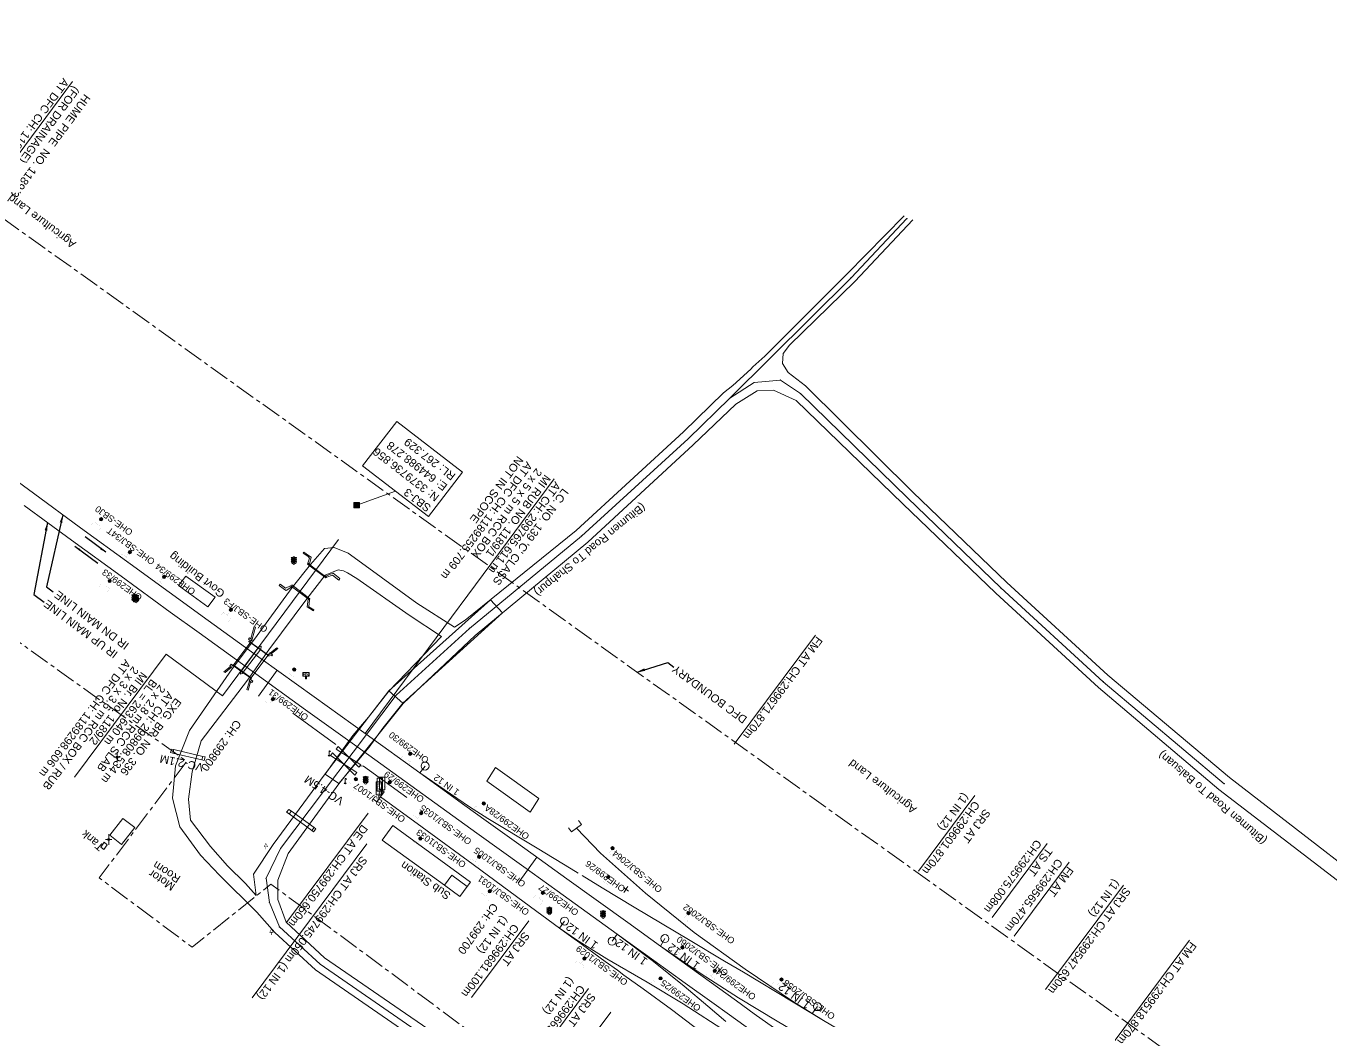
# Model space of a CAD drawing. Header units: metres. Extents: x 643730 to 647118, y 3378068 to 3380809.
# Drawn here: x 644885 to 645292.6, y 3379575.6 to 3379886.6 of the extents above; entities that cross this region are included whole.
import ezdxf
from ezdxf.enums import TextEntityAlignment as Align

# ---------------------------------------------------------------- set-up
doc = ezdxf.new("R2010")
doc.units = ezdxf.units.M
doc.header["$MEASUREMENT"] = 0
doc.linetypes.add('CENTER', pattern=[2, 1.25, -0.25, 0.25, -0.25])
for name, color, linetype, lineweight in [('Arch', 7, 'Continuous', 0), ('Bench_Mark', 7, 'Continuous', 0), ('Bore', 8, 'Continuous', 0), ('BRIDGE DETAILS PLAN', 7, 'Continuous', 0), ('Commercial Building Semipucca', 251, 'Continuous', 0), ('Culvert Parapet', 7, 'Continuous', 0), ('DFCC BOUNDARY', 6, 'CENTER', 0), ('Existing Chainage', 7, 'Continuous', 0), ('Existing IR Track', 143, 'Continuous', 0), ('Existing Railway Boundary', 7, 'CENTER', 0), ('Fence', 251, 'FENCELINE1', 0), ('flow direction', 7, 'Continuous', 0), ('Footpath', 251, 'Continuous', 0), ('Gate', 251, 'Continuous', 0), ('Govt buliding', 251, 'Continuous', 0), ('Grill', 251, 'Continuous', 0), ('Lamp_Post', 7, 'Continuous', 0), ('LC DETAILS IN PLAN', 7, 'Continuous', 0), ('Name Board', 251, 'Continuous', 0), ('OHE MAST', 8, 'Continuous', 0), ('Piers_Abutment', 7, 'Continuous', 0), ('Retaining Wall', 251, 'Continuous', 0), ("SARAI BANJARA STN SRJ's", 251, 'Continuous', 0), ('Side Details', 251, 'Continuous', 0), ('Sign Board', 251, 'Continuous', 0), ('SRJ13A', 8, 'Continuous', 0), ('STOP', 8, 'Continuous', 0), ('Subroad Centre', 34, 'Continuous', 0), ('Subroad Edge', 34, 'Continuous', 0), ('Tank', 7, 'Continuous', 0), ('Text', 251, 'Continuous', 0), ('TEXT MAIN LINE', 6, 'Continuous', 0), ('TOPOSTYLEREMARK', 251, 'Continuous', 0)]:
    doc.layers.add(name, color=color, linetype=linetype, lineweight=lineweight)
doc.styles.add('CUT-FILL', font='cut-fill.shx', dxfattribs={"height": 2})
doc.styles.add('NB', font='swissbo.ttf', dxfattribs={"height": 1.5})
doc.styles.get("Standard").update_dxf_attribs({"font": 'arial.ttf'})
doc.styles.add('Style-Arial', font='arial.ttf')
doc.styles.add('Text', font='arial.ttf', dxfattribs={"height": 2})
doc.linetypes.add('FENCELINE1', pattern='A,6.35,-2.54,[133,ltypeshp.shx,S=2.54,R=0,X=-2.54,Y=0],-2.54,25.4', length=36.83)
doc.dimstyles.new('ISO-25', dxfattribs={"dimtxt": 2.5, "dimasz": 2.5, "dimexe": 1.25, "dimexo": 0.625, "dimtad": 1, "dimtxsty": 'Standard', "dimcen": 2.5, "dimadec": 0, "dimazin": 0, "dimtfac": 1, "dimtmove": 0, "dimatfit": 3, "dimfxl": 1, "dimarcsym": 0})

# ---------------------------------------------------------------- blocks, each defined once
blk = doc.blocks.new('GT')
at = {"layer": 'Gate'}
for p, q in [((-0.5, -0.5), (-0.5, 0.5)), ((-0.5, 0.5), (0.5, -0.5)), ((0.5, 0.5), (0.5, -0.5))]:
    blk.add_line(p, q, dxfattribs=at)
at = {"layer": 'Gate', "flags": 128}
blk.add_lwpolyline([(0.5, 0.5), (-0.5, -0.5)], dxfattribs=at)
blk = doc.blocks.new('BORE')
at = {"ltscale": 0.5}
for q in [(-0.99, 0), (0, 1.64), (0.99, 0), (0, -1.64)]:
    blk.add_line((0, 0), q, dxfattribs=at)
blk.add_circle((0, 0), 0.328, dxfattribs=at)
blk = doc.blocks.new('LP')
at = {"flags": 128}
for points in [[(0, 0), (0, 1.5)], [(0.25, 1.35), (0.44, 1.35)]]:
    blk.add_lwpolyline(points, dxfattribs=at)
for centre, radius, start, end in [((0.07, 0.99), 0.519, 57.6425, 97.3165), ((0.34, 1.33), 0.094, 11.7012, 168.0476)]:
    blk.add_arc(centre, radius, start, end)
at = {"extrusion": (0, 0, -1)}
blk.add_ellipse((0, 0.01), major_axis=(0.308, 0), ratio=0.400495, dxfattribs=at)
blk.add_ellipse((0.35, 1.36), major_axis=(0.0017, 0.0438), ratio=0.461056, start_param=1.74022, end_param=4.575836)
blk = doc.blocks.new('NB')
for p, q in [((-0.98, 0.82), (-0.98, 1.98)), ((-0.98, 1.98), (0.98, 1.98)), ((-0.98, 0.82), (0.98, 0.82)), ((-0.13, 0.82), (-0.13, 0)), ((-0.13, 0), (0.13, 0)), ((0.13, 0.82), (0.13, 0)), ((0.98, 1.98), (0.98, 0.82))]:
    blk.add_line(p, q)
at = {"style": 'NB', "width": 1.025371}
blk.add_text('NB', height=0.988, rotation=180, dxfattribs=at).set_placement((-0.02, 1.38), align=Align.MIDDLE_CENTER)
blk = doc.blocks.new('TSB')
at = {"const_width": 0.132, "flags": 128}
blk.add_lwpolyline([(-0.51, 0.84), (0.54, 0.84), (0, 1.85), (-0.51, 0.84)], close=True, dxfattribs=at)
at = {"const_width": 0.142, "flags": 128}
blk.add_lwpolyline([(0, 0.84), (0, 0)], dxfattribs=at)
blk = doc.blocks.new('STOP')
at = {"layer": 'SRJ13A', "flags": 128}
blk.add_lwpolyline([(0.84, 5.38), (-0.84, 5.38), (-0.84, 1.32), (0.84, 1.32), (0.84, 5.38)], close=True, dxfattribs=at)
blk.add_lwpolyline([(0, 1.32), (0, 0)], dxfattribs=at)
at = {"layer": 'SRJ13A', "char_height": 0.739, "attachment_point": 7, "rotation": 180, "line_spacing_factor": 0.6, "style": 'CUT-FILL'}
for s, insert in [('P', (0.3, 5.05)), ('O', (0.3, 4.07)), ('S', (0.3, 2.02)), ('T', (0.3, 3.07))]:
    blk.add_mtext(s, dxfattribs=dict(at, insert=insert))
blk = doc.blocks.new('SIG')
for color, points in [(1, [(-0.22, 0.42, 0.180295), (-0.01, 0.33, -0.00255), (0.01, 0.33, -0.00255), (0.02, 0.33, 0.180295), (0.23, 0.42, -0.002654), (0.25, 0.44, 0.184495), (0.33, 0.65, 1.000001), (-0.32, 0.65, 0.184495), (-0.24, 0.44, -0.002654)]), (2, [(0.23, -0.23, -0.002654), (0.25, -0.21, 0.184495), (0.33, 0.01, 1.000001), (-0.32, 0.01, 0.184495), (-0.24, -0.21, -0.002654), (-0.22, -0.23, 0.180295), (-0.01, -0.32, -0.00255), (0.01, -0.32, -0.00255), (0.02, -0.32, 0.180295)]), (3, [(0.23, -0.88, -0.002654), (0.25, -0.86, 0.184495), (0.33, -0.64, 1.000001), (-0.32, -0.64, 0.184495), (-0.24, -0.86, -0.002654), (-0.22, -0.88, 0.395599)])]:
    blk.add_hatch(color=color).paths.add_polyline_path(points)
for p, q in [((-0.31, 0.98), (-0.32, -0.9)), ((0.33, -0.9), (0.32, 0.98))]:
    blk.add_line(p, q)
at = {"flags": 128}
for points in [[(-0.31, 0.98), (-0.81, 0.98, 0.198758), (-0.42, 0.41, 0.003814), (-0.31, 0.39)], [(-0.31, 0.33), (-0.81, 0.33, 0.198758), (-0.42, -0.23, 0.003727), (-0.32, -0.26)], [(0.32, 0.98), (0.82, 0.98, -0.198758), (0.44, 0.41, -0.003814), (0.32, 0.39)], [(0.32, 0.33), (0.82, 0.33, -0.198758), (0.44, -0.23, -0.003727), (0.33, -0.26)], [(-0.32, -0.32), (-0.81, -0.32, 0.198758), (-0.42, -0.88, 0.003639), (-0.32, -0.9)], [(0.33, -0.32), (0.82, -0.32, -0.198758), (0.44, -0.88, -0.003639), (0.33, -0.9)]]:
    blk.add_lwpolyline(points, format="xyb", dxfattribs=at)
for centre, radius, start, end in [((0.01, 0.91), 0.324, 12.4049, 167.5951), ((0.01, 0.81), 0.357, 27.7578, 152.2422), ((0.01, -0.9), 0.324, 181.4572, 358.5428)]:
    blk.add_arc(centre, radius, start, end)
blk = doc.blocks.new('OHE MAST')
h = blk.add_hatch(color=256)
edge = h.paths.add_edge_path()
edge.add_arc((0, 0), 0.514, 0, 360)
at = {"const_width": 0.01, "flags": 128}
for points in [[(1.5, 3.5), (1.5, 2), (-1.5, 2), (-1.5, 3.5)], [(0, 2), (0, 0)]]:
    blk.add_lwpolyline(points, dxfattribs=at)
blk.add_circle((0, 0), 0.514)
blk = doc.blocks.new('BM')
blk.add_hatch(color=256).paths.add_polyline_path([(-0.88, -0.88), (-0.88, 0.88), (0.88, 0.88), (0.88, -0.88)])
for p, q in [((0.88, 0.88), (-0.88, 0.88)), ((-0.88, 0.88), (-0.88, -0.88)), ((0.88, -0.88), (0.88, 0.88)), ((-0.88, -0.88), (0.88, -0.88))]:
    blk.add_line(p, q)

msp = doc.modelspace()

# ---------------------------------------------------------------- linework, layer by layer
at = {"layer": 'Arch', "linetype": 'Continuous', "flags": 128}
for points in [[(644930.1041, 3379659.5112), (644930.7942, 3379659.3804), (644931.103, 3379660.4669), (644930.4126, 3379660.5976), (644930.1041, 3379659.5112)], [(644939.9084, 3379657.2048), (644940.6008, 3379657.0936), (644940.8976, 3379658.1541), (644940.2052, 3379658.2652), (644939.9084, 3379657.2048)], [(644967.0796, 3379641.7419), (644966.2665, 3379640.9293), (644967.1078, 3379640.3582), (644967.921, 3379641.1708), (644967.0796, 3379641.7419)], [(644974.2261, 3379635.2094), (644974.989, 3379636.0833), (644975.5001, 3379635.6482), (644974.7372, 3379634.7743), (644974.2261, 3379635.2094)]]:
    msp.add_lwpolyline(points, close=True, dxfattribs=at)
for points in [[(644939.9084, 3379657.2048), (644930.7942, 3379659.3804)], [(644931.103, 3379660.4669), (644940.2052, 3379658.2652)], [(644967.1078, 3379640.3582), (644974.2261, 3379635.2094)], [(644974.989, 3379636.0833), (644967.921, 3379641.1708)]]:
    msp.add_lwpolyline(points, dxfattribs=at)
at = {"layer": 'BRIDGE DETAILS PLAN', "flags": 128}
msp.add_lwpolyline([(644900.0819, 3379651.8619), (644928.7556, 3379690.2987), (644946.3025, 3379677.2798), (644982.5717, 3379726.1633)], dxfattribs=at)
at = {"layer": 'Commercial Building Semipucca', "linetype": 'Continuous', "flags": 128}
msp.add_lwpolyline([(644911.1149, 3379633.6771), (644915.2182, 3379638.9367), (644918.9056, 3379636.0615), (644914.7993, 3379630.7981), (644911.1149, 3379633.6771)], close=True, dxfattribs=at)
at = {"layer": 'Culvert Parapet', "linetype": 'Continuous', "flags": 128}
for points in [[(644973.1229, 3379718.6734), (644972.8292, 3379718.4212), (644978.6265, 3379714.1052), (644978.8265, 3379714.2839), (644973.1229, 3379718.6734)], [(644967.9934, 3379711.9078), (644967.8063, 3379711.5745), (644973.4552, 3379707.2922), (644973.6319, 3379707.5782), (644967.9934, 3379711.9078)], [(644954.3974, 3379694.9249), (644955.2113, 3379694.3406), (644955.5514, 3379694.8116), (644954.7429, 3379695.3681), (644954.3974, 3379694.9249)], [(644954.5899, 3379694.3562), (644954.5328, 3379694.2116), (644957.7248, 3379691.9158), (644960.8519, 3379689.6735), (644960.9297, 3379689.759), (644957.7716, 3379692.1018), (644954.5899, 3379694.3562)], [(644960.8196, 3379690.266), (644961.1076, 3379690.6873), (644961.9665, 3379690.0831), (644961.6977, 3379689.7123), (644960.8196, 3379690.266)], [(644948.9786, 3379687.1407), (644949.4909, 3379686.7622), (644949.0977, 3379686.1286), (644948.5855, 3379686.5071), (644948.9786, 3379687.1407)], [(644954.9964, 3379682.4636), (644955.8004, 3379681.8143), (644955.4689, 3379681.3881), (644954.6983, 3379681.9736), (644954.9964, 3379682.4636)]]:
    msp.add_lwpolyline(points, close=True, dxfattribs=at)
for points in [[(644949.588, 3379686.658), (644955.125, 3379694.11)], [(644949.6553, 3379686.9052), (644949.5196, 3379686.8107), (644952.4933, 3379684.702), (644955.3329, 3379682.6612), (644955.3948, 3379682.7773), (644952.5552, 3379684.8181), (644949.6553, 3379686.9052)], [(644960.754, 3379690.294), (644954.929, 3379682.427)]]:
    msp.add_lwpolyline(points, dxfattribs=at)
at = {"layer": 'DFCC BOUNDARY', "ltscale": 5, "flags": 128}
msp.add_lwpolyline([(645346.1837, 3379491.1213), (644839.6006, 3379853.8387)], dxfattribs=at)
at = {"layer": 'Existing Chainage', "color": 7, "linetype": 'Continuous', "lineweight": 13, "flags": 128}
for points in [[(644957.5539, 3379677.1396), (644963.4058, 3379685.2486)], [(645038.7016, 3379618.7215), (645044.563, 3379626.8236)]]:
    msp.add_lwpolyline(points, dxfattribs=at)
at = {"layer": 'Existing IR Track', "flags": 128}
for points in [[(645143.5939, 3379555.2568), (645131.6326, 3379563.9879), (645118.4271, 3379573.5935), (645112.4825, 3379577.8856), (645106.8962, 3379581.8944), (645095.7432, 3379589.9487), (645083.1527, 3379599.0279), (645072.9111, 3379606.3856), (645053.8595, 3379620.0981), (645043.3513, 3379627.7002), (645037.4465, 3379631.9275), (645028.6815, 3379638.2197), (645022.0833, 3379642.9497), (645008.0015, 3379653.1445), (644991.1729, 3379665.2672), (644974.94, 3379676.9248), (644958.4163, 3379688.8492), (644941.7979, 3379700.8421), (644917.4423, 3379718.5098), (644901.9387, 3379729.7905), (644887.2194, 3379740.588), (644872.6862, 3379751.249)], [(645115.5406, 3379569.7597), (645104.6955, 3379577.5385), (645099.2113, 3379581.4716), (645090.913, 3379587.4413), (645081.0438, 3379594.5181), (645069.667, 3379602.7326), (645050.9041, 3379616.2713), (645040.4268, 3379623.7906), (645025.8151, 3379634.3466), (644988.3209, 3379661.4205), (644972.2363, 3379672.9187), (644955.5661, 3379684.9764), (644938.9942, 3379696.9579), (644930.0126, 3379703.4507), (644914.6115, 3379714.672), (644899.147, 3379725.9396), (644884.3801, 3379736.7486)], [(645008.0015, 3379653.1445), (645023.523, 3379642.5562), (645029.1918, 3379638.9515), (645044.636, 3379629.608), (645055.213, 3379623.1752), (645057.4619, 3379621.8035)], [(644993.3242, 3379645.0879), (644994.5891, 3379644.1718), (644996.8396, 3379647.2791), (644995.5747, 3379648.1952)], [(644993.3242, 3379645.0879), (644994.5891, 3379644.1718), (644996.8396, 3379647.2791), (644995.5747, 3379648.1952)], [(644995.7144, 3379645.7255), (645008.6921, 3379636.1834), (645024.5992, 3379624.5116), (645040.5985, 3379612.7664), (645051.5902, 3379604.682), (645056.5936, 3379601.0121), (645056.8547, 3379600.827), (645065.9288, 3379594.236), (645069.7377, 3379591.4521), (645071.7624, 3379589.9536), (645077.7004, 3379585.6678), (645086.6527, 3379579.1981), (645102.7684, 3379566.9277), (645118.6029, 3379553.7191), (645124.479, 3379548.6078)], [(645054.4689, 3379636.0104), (645055.4102, 3379634.7641), (645058.4718, 3379637.0765), (645057.5305, 3379638.3228)], [(645297.3167, 3379462.622), (645280.3899, 3379475.1251), (645271.6639, 3379481.6909), (645257.8621, 3379491.888), (645240.2623, 3379504.9717), (645221.6204, 3379518.9284), (645206.9825, 3379529.6928), (645202.839, 3379532.729), (645195.3921, 3379537.9337), (645177.0138, 3379549.827), (645163.4744, 3379558.0795), (645154.4054, 3379563.6113), (645141.7376, 3379571.2744), (645134.1416, 3379575.807), (645124.6768, 3379581.6439), (645109.6629, 3379591.8222), (645093.7303, 3379603.2831), (645078.4399, 3379615.5838), (645064.3926, 3379628.0809), (645056.941, 3379635.9203)], [(645058.7031, 3379621.0464), (645064.9142, 3379617.2694), (645074.9562, 3379611.2191), (645092.3978, 3379600.79), (645103.1954, 3379594.3328), (645109.0767, 3379590.8399), (645124.5734, 3379581.4554), (645134.1339, 3379575.8074)], [(645051.5902, 3379604.682), (645056.9484, 3379601.0313), (645066.3818, 3379595.0826), (645078.9933, 3379587.7895), (645090.2849, 3379580.9894), (645104.1014, 3379572.063), (645109.2957, 3379568.3127), (645115.3111, 3379563.9793), (645127.3742, 3379555.2259), (645138.6042, 3379547.1817)], [(645103.6242, 3379575.4265), (645098.0077, 3379580.2241), (645090.5228, 3379586.5266), (645080.9295, 3379594.2339), (645069.667, 3379602.7326)], [(645295.9274, 3379448.4032), (645279.0288, 3379460.913), (645261.5522, 3379473.9399), (645245.8914, 3379485.6238), (645244.7456, 3379486.4783), (645234.221, 3379494.3114), (645229.0702, 3379498.1379), (645228.9238, 3379498.24), (645224.082, 3379501.8263), (645212.9414, 3379510.1015), (645196.3757, 3379522.4195), (645180.8936, 3379534.0033), (645165.7638, 3379545.1869), (645151.9046, 3379555.2497), (645148.4332, 3379557.6669), (645133.8448, 3379567.1631), (645119.6543, 3379575.5785), (645107.4974, 3379582.8496), (645095.8772, 3379590.313), (645083.1527, 3379599.0279)]]:
    msp.add_lwpolyline(points, dxfattribs=at)
at = {"layer": 'Existing Railway Boundary', "ltscale": 5, "flags": 128}
msp.add_lwpolyline([(643730.039, 3380549.1523), (643737.887, 3380543.3483), (643752.8235, 3380532.3022), (643768.2592, 3380520.8389), (643783.7331, 3380509.3472), (643799.7855, 3380497.4973), (643815.9413, 3380485.5714), (643832.7782, 3380473.1288), (643849.7289, 3380460.6021), (643866.059, 3380448.5159), (643882.3496, 3380436.4589), (643898.3816, 3380424.7148), (643914.2305, 3380413.1048), (643929.3278, 3380401.9147), (643944.4267, 3380390.7231), (643959.7518, 3380379.1349), (643975.3902, 3380367.3097), (643987.907, 3380358.1055), (644000.1603, 3380349.0958), (644017.4569, 3380336.3184), (644034.4669, 3380323.7528), (644046.4455, 3380314.9727), (644249.4258, 3380165.3983), (644621.007, 3379887.6965), (644676.9944, 3379845.4482), (644702.8645, 3379825.9912), (644738.6024, 3379799.4801), (644742.2817, 3379796.7418), (644771.2557, 3379773.8192), (644804.6479, 3379750.2058), (644834.554, 3379728.6172), (644848.5372, 3379718.5093), (644863.2911, 3379707.9396), (644878.1999, 3379697.2589), (644893.8111, 3379686.127), (644909.381, 3379675.0245), (644918.4816, 3379668.5863), (644935.1691, 3379656.7791), (644907.7997, 3379620.3367), (644936.8456, 3379598.666), (644961.4527, 3379618.4234), (645145.9779, 3379481.4776), (645154.4712, 3379493.1591), (645276.7247, 3379402.534), (645270.2115, 3379393.7381), (645468.3754, 3379252.8811), (645478.6859, 3379267.1096), (645498.5589, 3379252.3702), (645510.5872, 3379243.9988), (645510.5872, 3379243.9988), (645531.3517, 3379228.922), (645544.8911, 3379218.91), (645549.0311, 3379215.8257)], dxfattribs=at)
at = {"layer": 'Fence', "linetype": 'Continuous', "flags": 128}
msp.add_lwpolyline([(645015.6886, 3379618.117), (644996.2353, 3379632.1516), (644999.5317, 3379636.6803), (645023.7862, 3379619.0496), (645022.8087, 3379617.617)], dxfattribs=at)
at = {"layer": 'Footpath', "linetype": 'Continuous', "flags": 128}
msp.add_lwpolyline([(644998.3265, 3379678.7854), (645002.71, 3379675.0032), (644996.407, 3379667.179), (644992.1028, 3379661.2505), (644985.9096, 3379653.7214), (644982.7034, 3379649.8021), (644978.4264, 3379652.814), (644981.1853, 3379656.6896), (644987.0028, 3379664.8247), (644989.4709, 3379667.6879), (644991.891, 3379670.5471), (644998.3265, 3379678.7854)], dxfattribs=at)
at = {"layer": 'Govt buliding', "flags": 128}
msp.add_lwpolyline([(644944.0211, 3379708.0688), (644941.7077, 3379705.1036), (644932.5221, 3379711.715), (644934.8482, 3379714.6966), (644944.0211, 3379708.0688)], close=True, dxfattribs=at)
at = {"layer": 'Govt buliding', "linetype": 'Continuous', "flags": 128}
for points in [[(645028.9466, 3379650.596), (645042.4985, 3379640.8584), (645045.1409, 3379645.1585), (645031.589, 3379654.8961), (645028.9466, 3379650.596)], [(645022.8087, 3379617.617), (645020.4899, 3379614.5209), (645015.6886, 3379618.117), (645018.0074, 3379621.2131), (645022.8087, 3379617.617)]]:
    msp.add_lwpolyline(points, close=True, dxfattribs=at)
at = {"layer": 'Grill', "linetype": 'Continuous', "flags": 128}
for points in [[(644968.3393, 3379671.8746), (644981.6915, 3379662.0105)], [(644989.2456, 3379655.3266), (644990.4202, 3379655.2491), (645003.9113, 3379645.5271)]]:
    msp.add_lwpolyline(points, dxfattribs=at)
at = {"layer": 'LC DETAILS IN PLAN', "lineweight": 13, "flags": 128}
for points in [[(644990.9327, 3379665.4397), (645049.9906, 3379745.0378)], [(644998.3265, 3379678.7854), (645002.71, 3379675.0032), (645033.7909, 3379703.1984), (645030.0935, 3379707.2724), (644998.3265, 3379678.7854)]]:
    msp.add_lwpolyline(points, dxfattribs=at)
at = {"layer": 'OHE MAST'}
msp.add_line((645008.0015, 3379653.1445), (645009.6224, 3379655.3201), dxfattribs=at)
msp.add_circle((645009.6224, 3379655.3201), 1.2487, dxfattribs=at)
at = {"layer": 'Piers_Abutment', "linetype": 'Continuous', "flags": 128}
msp.add_lwpolyline([(644951.9247, 3379684.6481), (644951.898, 3379684.0236), (644952.4893, 3379684.2229), (644958.2666, 3379691.8137), (644958.3905, 3379692.73), (644957.5174, 3379692.3695), (644951.9247, 3379684.6481)], close=True, dxfattribs=at)
at = {"layer": 'Retaining Wall', "linetype": 'Continuous', "flags": 128}
for points in [[(644971.7044, 3379722.1755), (644973.2255, 3379721.1343), (644974.0715, 3379720.6096), (644973.4891, 3379718.4268), (644973.0215, 3379718.7081), (644973.4933, 3379720.3393), (644973.04, 3379720.7598), (644971.4816, 3379721.8278), (644971.7044, 3379722.1755)], [(644978.9682, 3379714.3014), (644978.5442, 3379714.6276), (644980.8628, 3379715.6195), (644982.9853, 3379713.907), (644982.689, 3379713.4494), (644980.7236, 3379715.0031), (644978.9682, 3379714.3014)], [(644964.2967, 3379712.1798), (644966.0385, 3379710.9496), (644967.5971, 3379711.6737), (644968.0239, 3379711.3579), (644966.2025, 3379710.1811), (644965.698, 3379710.4714), (644963.9946, 3379711.7878), (644964.2967, 3379712.1798)], [(644973.0367, 3379707.4705), (644973.4804, 3379707.2258), (644973.2986, 3379705.1127), (644974.8718, 3379704.1261), (644974.7613, 3379703.8017), (644972.8045, 3379705.1266), (644973.0367, 3379707.4705)], [(644955.2018, 3379695.142), (644955.5401, 3379694.925), (644956.5936, 3379698.7397), (644956.2553, 3379698.9567), (644955.2018, 3379695.142)], [(644961.2879, 3379690.7047), (644961.6584, 3379690.4923), (644963.6484, 3379692.0262), (644963.2779, 3379692.2386), (644961.2879, 3379690.7047)], [(644948.6731, 3379686.3104), (644949.0276, 3379686.085), (644947.1036, 3379684.5392), (644946.7491, 3379684.7646), (644948.6731, 3379686.3104)], [(644954.7456, 3379681.8533), (644955.0727, 3379681.6146), (644954.2975, 3379679.0091), (644953.9703, 3379679.2478), (644954.7456, 3379681.8533)]]:
    msp.add_lwpolyline(points, close=True, dxfattribs=at)
at = {"layer": "SARAI BANJARA STN SRJ's", "color": 7}
for p, q in [((645051.5902, 3379604.682), (645053.2111, 3379606.8576)), ((645069.6675, 3379602.7332), (645068.0466, 3379600.5576)), ((645083.1527, 3379599.0279), (645084.545, 3379601.3564)), ((645130.5628, 3379577.917), (645132.1837, 3379580.0926))]:
    msp.add_line(p, q, dxfattribs=at)
at = {"layer": "SARAI BANJARA STN SRJ's", "lineweight": 13, "flags": 128}
for points in [[(645106.1518, 3379662.1294), (645131.5925, 3379696.2632)], [(645163.7818, 3379622.448), (645181.4041, 3379646.0918)], [(644966.3506, 3379606.3769), (644991.799, 3379640.5653)], [(644955.5805, 3379582.8799), (644991.369, 3379630.9595)], [(645186.7649, 3379607.9548), (645203.9815, 3379631.0542)], [(645193.6297, 3379602.1612), (645210.8462, 3379625.2606)], [(645203.5025, 3379585.4469), (645227.843, 3379618.1045)], [(645024.1449, 3379582.9313), (645042.0391, 3379606.9711)], [(645224.8783, 3379569.2244), (645248.4366, 3379600.8325)], [(645042.7414, 3379561.68), (645060.6356, 3379585.7198)], [(645031.8438, 3379530.2604), (645067.6322, 3379578.34)]]:
    msp.add_lwpolyline(points, dxfattribs=at)
at = {"layer": "SARAI BANJARA STN SRJ's", "color": 7}
msp.add_lwpolyline([(645073.1659, 3379616.2248), (645071.6507, 3379617.3542)], dxfattribs=at)
for centre in [(645053.2111, 3379606.8576), (645068.0466, 3379600.5576), (645084.545, 3379601.3564), (645132.1837, 3379580.0926)]:
    msp.add_circle(centre, 1.2487, dxfattribs=at)
msp.add_arc((645130.6123, 3379577.9835), 70, 145.467746, 147.359376, dxfattribs=at)
at = {"layer": 'Subroad Centre', "linetype": 'Continuous', "flags": 128}
for points in [[(645104.7879, 3379770.2576), (645142.7393, 3379807.9422), (645160.1493, 3379826.4431)], [(645259.2941, 3379649.7515), (645221.476, 3379681.657), (645189.4831, 3379711.0139), (645160.378, 3379739.1769), (645126.8879, 3379771.729), (645120.6092, 3379775.9807), (645112.3921, 3379775.2256), (645104.7879, 3379770.2576), (645091.7692, 3379757.5995), (645058.4741, 3379727.2009), (645023.4644, 3379698.3056), (645000.6108, 3379677.4725), (644964.4564, 3379629.5757)], [(644964.4564, 3379629.5757), (644959.9369, 3379620.2317), (644960.9685, 3379612.6742), (644964.109, 3379605.0294), (644976.814, 3379593.428), (645013.8868, 3379567.7841), (645051.2054, 3379543.1326), (645093.4647, 3379516.9196), (645113.9828, 3379503.4534), (645165.7943, 3379472.8721), (645185.1635, 3379461.2127), (645190.2043, 3379453.8075), (645191.4681, 3379447.3676), (645185.3076, 3379437.7533), (645145.0675, 3379399.0482), (645119.7701, 3379373.4992)]]:
    msp.add_lwpolyline(points, dxfattribs=at)
at = {"layer": 'Subroad Centre'}
for p in [(645160.149, 3379826.443), (645142.739, 3379807.942), (645120.609, 3379775.981), (645126.888, 3379771.729), (645058.474, 3379727.201), (645189.483, 3379711.014), (645023.464, 3379698.306), (645221.476, 3379681.657), (645259.294, 3379649.752), (644964.456, 3379629.576), (644959.937, 3379620.232), (644960.969, 3379612.674), (644964.109, 3379605.029), (644976.814, 3379593.428)]:
    msp.add_point(p, dxfattribs=at)
at = {"layer": 'Subroad Edge', "linetype": 'Continuous', "flags": 128}
for points in [[(645159.2887, 3379827.3475), (645141.4885, 3379809.2195), (645121.1058, 3379788.701), (645115.7551, 3379783.4835), (645112.0234, 3379780.11), (645111.3911, 3379779.4156), (645105.7174, 3379774.2738), (645102.8667, 3379771.9855), (645090.3788, 3379759.7694), (645056.8634, 3379728.8863), (645022.1656, 3379700.8714), (645018.8205, 3379698.7135), (645007.0882, 3379706.2621), (644990.9348, 3379718.0133), (644985.5977, 3379721.8412), (644981.2049, 3379723.5922), (644978.1826, 3379723.272), (644973.7867, 3379718.3538)], [(645446.9064, 3379660.6002), (645435.8699, 3379631.9438), (645420.226, 3379591.9661), (645407.3884, 3379560.4952), (645403.7087, 3379554.8732), (645400.1276, 3379552.6106), (645386.5591, 3379554.6489), (645260.8988, 3379651.68), (645222.9783, 3379683.7557), (645191.3823, 3379712.6869), (645161.9663, 3379740.9616), (645128.493, 3379774.1867), (645123.0518, 3379778.296), (645121.3134, 3379781.1522), (645121.5359, 3379784.299), (645123.4671, 3379786.9121), (645143.8954, 3379806.7758), (645162.0277, 3379826.0165)], [(645015.4299, 3379569.7437), (644978.1435, 3379595.4026), (644966.2539, 3379606.5434), (644963.6579, 3379613.6359), (644963.6302, 3379619.5949), (644966.8386, 3379627.9498), (644982.7032, 3379649.7985), (645002.7495, 3379674.8225), (645025.2391, 3379696.1067), (645060.4826, 3379725.3327), (645093.3748, 3379755.767), (645106.7078, 3379768.4145), (645113.4191, 3379772.5935), (645118.4918, 3379772.7901), (645125.5914, 3379769.6049), (645158.8625, 3379737.2891), (645187.9451, 3379709.3515), (645219.9735, 3379679.8918), (645257.6193, 3379647.988), (645384.4723, 3379550.701)], [(644973.7867, 3379718.3538), (644968.0681, 3379711.14), (644956.2847, 3379694.987), (644949.3001, 3379685.7249), (644936.0289, 3379666.3783), (644931.6861, 3379655.3633), (644930.6869, 3379645.2548), (644933.0019, 3379636.3021), (644939.4618, 3379627.4025), (644945.3566, 3379621.1864), (644957.0411, 3379609.6783), (644957.0389, 3379609.6687), (644962.6735, 3379603.3152), (644975.4272, 3379591.5638), (645012.7093, 3379565.8993)], [(644978.3633, 3379714.9565), (644982.5071, 3379716.6815), (644984.0938, 3379716.3554), (644985.3268, 3379715.6735), (644988.2551, 3379713.9498), (645004.6027, 3379702.4965), (645014.7156, 3379695.8392), (645014.7276, 3379695.8402), (644998.3173, 3379678.7198), (644998.3173, 3379678.7198), (644991.891, 3379670.5471), (644978.3732, 3379652.8263), (644962.1698, 3379630.8204), (644956.0396, 3379621.4768), (644956.874, 3379614.8388), (644953.4918, 3379618.5822), (644947.8507, 3379624.1662), (644942.5311, 3379630.1179), (644936.3171, 3379638.42), (644935.6915, 3379644.9816), (644936.8871, 3379653.5006), (644939.6279, 3379663.1496), (644954.1327, 3379682.1323), (644960.8474, 3379691.6027), (644972.6463, 3379707.6129), (644978.3633, 3379714.9565)]]:
    msp.add_lwpolyline(points, dxfattribs=at)
at = {"layer": 'Tank', "linetype": 'Continuous', "flags": 128}
msp.add_lwpolyline([(644908.2619, 3379629.9894), (644909.1951, 3379629.2558), (644910.2588, 3379630.73), (644909.3229, 3379631.4657), (644908.2619, 3379629.9894)], close=True, dxfattribs=at)
at = {"layer": 'TEXT MAIN LINE', "color": 10}
msp.add_line((644860.3982, 3379816.6444), (644899.426, 3379869.296), dxfattribs=at)
at = {"layer": 'TOPOSTYLEREMARK'}
msp.add_line((644988.278, 3379736.856), (645000.3728, 3379741.2622), dxfattribs=at)
at = {"layer": 'TOPOSTYLEREMARK', "linetype": 'Continuous', "flags": 128}
msp.add_lwpolyline([(645021.3528, 3379747.2238), (645010.666, 3379733.3659), (644990.0797, 3379749.1585), (645000.7664, 3379763.0165), (645021.3528, 3379747.2238)], close=True, dxfattribs=at)

# ---------------------------------------------------------------- block references
at = {"layer": 'Bench_Mark'}
msp.add_blockref('BM', (644988.278, 3379736.856), dxfattribs=at)
at = {"layer": 'Bore', "linetype": 'Continuous'}
for p in [(644913.3744, 3379658.0484), (644910.759, 3379632.35)]:
    msp.add_blockref('BORE', p, dxfattribs=at)
at = {"layer": 'Gate'}
for p, xscale, yscale, zscale, rotation in [((644984.1919, 3379655.9538), 9.753962947655952, 0.9997814888846878, 3.122792275886045, 321.1821734857357), ((644985.6698, 3379658.1608), 9.125484934490983, 0.9997814888846879, 3.020511697477795, 321.1821734864906)]:
    msp.add_blockref('GT', p, dxfattribs=dict(at, xscale=xscale, yscale=yscale, zscale=zscale, rotation=rotation))
at = {"layer": 'Lamp_Post', "linetype": 'Continuous'}
for p in [(644979.61, 3379658.553), (644984.675, 3379649.883)]:
    msp.add_blockref('LP', p, dxfattribs=at)
at = {"layer": 'Name Board', "linetype": 'Continuous'}
msp.add_blockref('NB', (644972.409, 3379682.532), dxfattribs=at)
at = {"layer": 'OHE MAST', "color": 2, "rotation": 143.3908318566117}
for p in [(644908.374, 3379732.457), (644917.374, 3379722.19), (644928.062, 3379714.453), (644911.066, 3379713.159), (644948.957, 3379704.168), (644968.716, 3379685.455), (644962.09, 3379676.244), (645004.964, 3379659.16), (644988.018, 3379651.185), (644998.563, 3379650.225), (645008.414, 3379640.616), (645027.96, 3379643.645), (645008.129, 3379632.627), (645068.208, 3379629.626), (645026.492, 3379626.947), (645066.855, 3379620.594), (645029.83, 3379616.187), (645046.434, 3379615.7), (645091.873, 3379609.34), (645090.001, 3379598.617), (645059.403, 3379595.135), (645100.128, 3379591.25), (645083.184, 3379588.945), (645120.932, 3379588.584)]:
    msp.add_blockref('OHE MAST', p, dxfattribs=at)
at = {"layer": 'Sign Board', "linetype": 'Continuous'}
for name, p in [('SIG', (644968.605, 3379719.519)), ('SIG', (644918.779, 3379707.817)), ('SIG', (644919.324, 3379707.589)), ('SIG', (644991.033, 3379650.918)), ('TSB', (644959.874, 3379629.237)), ('SIG', (645048.446, 3379610.045)), ('SIG', (645065.213, 3379608.923)), ('TSB', (644961.591, 3379602.488))]:
    msp.add_blockref(name, p, dxfattribs=at)
at = {"layer": 'STOP', "linetype": 'Continuous'}
for p in [(644995.167, 3379645.012), (644995.49, 3379646.119), (644996.17, 3379646.502)]:
    msp.add_blockref('STOP', p, dxfattribs=at)

# ---------------------------------------------------------------- texts
at = {"layer": 'BRIDGE DETAILS PLAN', "color": 10}
for s, p in [('AT DFC CH: 1189298.606 m', (644915.8594, 3379688.8815)), ('2 x 3 x 3.6 m RCC BOX / RUB', (644918.3515, 3379686.6856)), ('MI Br. No. 1189/2', (644920.9902, 3379684.9289))]:
    msp.add_text(s, height=2.5, rotation=233, dxfattribs=at).set_placement(p)
at = {"layer": 'BRIDGE DETAILS PLAN'}
for s, p in [('BL = 263.640 m', (644924.1036, 3379682.7109)), ('2 x 2.8 m RCC SLAB', (644926.6847, 3379680.9018)), ('AT CH: 299808.534 m', (644929.1925, 3379678.8446)), ('EXG. BR. NO. 336 ', (644931.7002, 3379676.7875))]:
    msp.add_text(s, height=2.5, rotation=233, dxfattribs=at).set_placement(p)
at = {"layer": 'DFCC BOUNDARY', "linetype": 'Continuous', "ltscale": 5}
msp.add_text('DFC BOUNDARY', height=2.5, rotation=143.4264, dxfattribs=at).set_placement((645087.2764, 3379686.0515), align=Align.MIDDLE_RIGHT)
at = {"layer": 'Existing Chainage', "color": 7, "lineweight": 0, "char_height": 2.5, "attachment_point": 4, "line_spacing_factor": 0.6, "style": 'Style-Arial'}
for s, insert, rotation in [('CH: 299800', (644951.3641, 3379669.2745), 234.183571), ('CH: 299700', (645031.611, 3379612.0084), 234.116259)]:
    msp.add_mtext(s, dxfattribs=dict(at, insert=insert, rotation=rotation))
at = {"layer": 'Existing IR Track', "color": 7, "lineweight": 0}
for s, p in [('IR UP MAIN LINE', (644890.9298, 3379706.4666)), ('IR DN MAIN LINE', (644894.2762, 3379709.2949))]:
    msp.add_text(s, height=2.5, rotation=143, dxfattribs=at).set_placement(p, align=Align.MIDDLE_RIGHT)
at = {"layer": 'LC DETAILS IN PLAN', "color": 5}
msp.add_text('NOT IN SCOPE', height=2.5, rotation=233, dxfattribs=at).set_placement((645038.5093, 3379752.4303))
at = {"layer": 'LC DETAILS IN PLAN', "color": 10}
for s, p in [('AT DFC CH: 1189255.709 m', (645041.3635, 3379750.6885)), ('2 x 5 x 5 m RCC BOX ', (645044.3763, 3379748.6299)), ('MI RUB NO. 1189/1', (645047.0917, 3379746.5962))]:
    msp.add_text(s, height=2.5, rotation=233, dxfattribs=at).set_placement(p)
at = {"layer": 'LC DETAILS IN PLAN'}
for s, p in [('AT CH: 299765.611 m', (645050.2266, 3379744.4341)), ("LC. NO. 139 'C' CLASS", (645052.6598, 3379742.2958))]:
    msp.add_text(s, height=2.5, rotation=233, dxfattribs=at).set_placement(p)
at = {"layer": 'OHE MAST'}
for s, rotation, p in [('OHE-SBJ0', 144, (644907.436, 3379736.8255)), ('OHE-SBJ/34T', 144, (644911.0979, 3379730.0552)), ('OHE299/33', 144, (644909.6184, 3379717.0253)), ('OHE299/34', 144, (644926.2451, 3379718.817)), ('OHE-SBJ/F3', 144, (644947.5863, 3379707.9731)), ('OHE299/31', 144, (644961.5616, 3379679.5345)), ('OHE299/30', 144, (644999.2149, 3379666.1866)), ('OHE299/29', 144, (644997.7064, 3379653.9089)), ('OHE-SBJ/1007', 144, (644988.2102, 3379650.3068)), ('OHE-SBJ/1035', 144, (645008.9085, 3379643.3553)), ('OHE299/28A', 144, (645029.0889, 3379643.4324)), ('OHE-SBJ1033', 144, (645007.7854, 3379635.7024)), ('OHE-SBJ/1005', 144, (645025.7465, 3379630.0963)), ('OHE299/26', 144, (645060.5905, 3379625.9578)), ('OHE-SBJ/2064', 140.527877, (645069.1796, 3379629.2103)), ('OHE-SBJ/1031', 144, (645026.9333, 3379621.2689)), ('OHE299/27', 144, (645045.9932, 3379618.5378)), ('OHE-SBJ/2062', 144, (645091.1558, 3379612.3292)), ('OHE-SBJ/2060', 144, (645089.1077, 3379602.2687)), ('OHE-SBJ/1029', 144, (645057.695, 3379599.3663)), ('OHE299/25', 144, (645084.1795, 3379588.6625)), ('OHE299/24', 144, (645101.3804, 3379592.1751)), ('OHE-SBJ/2058', 144, (645122.4481, 3379588.7218))]:
    msp.add_text(s, height=2, rotation=rotation, dxfattribs=at).set_placement(p, align=Align.RIGHT)
msp.add_text('1 IN 12', height=2, rotation=144, dxfattribs=at).set_placement((645020.53, 3379647.5652))
at = {"layer": "SARAI BANJARA STN SRJ's", "color": 7}
for p in [(645063.8847, 3379599.831), (645079.3397, 3379594.7859), (645095.6808, 3379593.4102), (645130.2601, 3379581.0989)]:
    msp.add_text('1 IN 12', height=2.5, rotation=143.603357, dxfattribs=at).set_placement(p)
at = {"layer": "SARAI BANJARA STN SRJ's", "lineweight": 13, "char_height": 2.5, "attachment_point": 4, "line_spacing_factor": 0.648, "style": 'Style-Arial'}
for s, insert, width, rotation in [('\\A1;FM AT {\\A0;CH:299671.870m}', (645133.0076, 3379695.2672), 55.170098, 233.301951), ('\\A1;\\pxsm1;SRJ AT \\P{\\A0;CH:299601.870m \\P(1 IN 12)}', (645181.8247, 3379644.102), 55.170098, 233.301951), ('\\A1;DE AT {\\A0;CH:299750.650m }', (644990.9123, 3379636.477), 38.895932, 233.337519), ('\\A1;\\pxsm1;TS AT \\P{\\A0;CH:299575.008m}', (645203.1062, 3379630.5546), 27.175409, 233.301951), ('\\A1;SRJ AT {\\A0;CH:299745.050m (1 IN 12)}', (644990.4822, 3379626.8712), 55.170098, 233.337519), ('\\A1;\\pxsm1;FM AT \\P{\\A0;CH:299565.470m}', (645209.716, 3379624.6321), 55.170098, 233.301951), ('\\A1;\\pxsm1;SRJ AT {\\A0;CH:299547.630m\\P(1 IN 12)}', (645227.2909, 3379618.3466), 55.170098, 233.301951), ('\\A1;\\pxsm1;SRJ AT {\\A0;CH:299681.100m (1 IN 12)}', (645037.841, 3379605.681), 27.404794, 233.337519), ('\\A1;FM AT {\\A0;CH:299518.870m}', (645249.8516, 3379599.8365), 55.170098, 233.301951), ('\\A1;\\pxsm1;SRJ AT {\\A0;CH:299665.370m (1 IN 12)}', (645058.4764, 3379586.5874), 27.047799, 233.337519)]:
    msp.add_mtext(s, dxfattribs=dict(at, insert=insert, width=width, rotation=rotation))
at = {"layer": 'Side Details'}
for rotation, p in [(143.034524, (644900.7542, 3379818.9332)), (142.743215, (645163.4295, 3379642.2047))]:
    msp.add_text('Agriculture Land', height=2.5, rotation=rotation, dxfattribs=at).set_placement(p)
at = {"layer": 'Subroad Edge', "linetype": 'Continuous', "style": 'Text'}
for s, rotation, p in [('(Bitumen Road To Shahpur)', 219.30951, (645077.2794, 3379737.6784)), ('(Bitumen Road To Balsuan)', 139.625268, (645272.8147, 3379632.3618))]:
    msp.add_text(s, height=2.5, rotation=rotation, dxfattribs=at).set_placement(p)
at = {"layer": 'Text'}
for s, rotation, p in [('Govt Building', 142.525197, (644947.3209, 3379709.6884)), ('VC-2.1M', 167.941047, (644940.5115, 3379656.0245)), ('VC-4.5M', 146.855284, (644984.4773, 3379645.0081)), ('Sub Station', 145.125182, (645017.8713, 3379615.3797))]:
    msp.add_text(s, height=2.5, rotation=rotation, dxfattribs=at).set_placement(p)
at = {"layer": 'Text', "style": 'Text'}
for s, rotation, p in [(' Tank', 138.602051, (644910.1948, 3379629.7516)), ('Room', 147.110942, (644933.4473, 3379620.6822)), ('Motor', 147.110942, (644931.7538, 3379618.2405))]:
    msp.add_text(s, height=2.5, rotation=rotation, dxfattribs=at).set_placement(p)
at = {"layer": 'TEXT MAIN LINE', "color": 10, "insert": (644905.236, 3379864.0856), "char_height": 2.5, "attachment_point": 1, "rotation": 233.378128, "style": 'Style-Arial'}
msp.add_mtext_dynamic_manual_height_columns('\\A1;HUME PIPE  NO. 1189/3\\P(FOR DRAINAGE)\\PAT DFC CH: {\\fArial|b0|i0|c0|p34;1189449.624m}', width=63.233988, gutter_width=2.5, heights=[0], dxfattribs=at)
at = {"layer": 'TOPOSTYLEREMARK', "linetype": 'Continuous', "insert": (644999.1747, 3379743.0245), "char_height": 2.5, "width": 27.839638, "attachment_point": 2, "rotation": 142.361806}
msp.add_mtext('\\pxql;SBJ-3\\PN: 3379736.856\\PE: 644988.278\\PRL: 267.329', dxfattribs=at)

# ---------------------------------------------------------------- leaders
at = {"layer": 'DFCC BOUNDARY', "linetype": 'Continuous', "lineweight": 0, "ltscale": 5}
msp.add_leader([(645075.8336, 3379684.6941), (645085.4175, 3379687.6815), (645087.3237, 3379686.1796)], dimstyle='ISO-25', override={"dimtxt": 3, "dimtad": 0, "dimdec": 3, "dimzin": 2, "dimtdec": 3}, dxfattribs=at)
at = {"layer": 'Existing IR Track', "color": 7, "lineweight": 0}
for points in [[(644891.6325, 3379731.4401), (644887.3962, 3379708.9187), (644890.5508, 3379706.5862)], [(644896.4046, 3379733.8501), (644891.379, 3379711.2949), (644893.4235, 3379709.7831)]]:
    msp.add_leader(points, dimstyle='ISO-25', override={"dimtxt": 3, "dimtad": 0}, dxfattribs=at)
at = {"layer": 'flow direction', "lineweight": 0}
for points in [[(644900.1495, 3379724.0517), (644907.3169, 3379718.7563)], [(644909.915, 3379722.1165), (644903.4101, 3379726.9202)]]:
    msp.add_leader(points, dimstyle='ISO-25', override={"dimtxt": 0.5, "dimasz": 2, "dimtad": 0}, dxfattribs=at)

doc.saveas('drawing.dxf')
